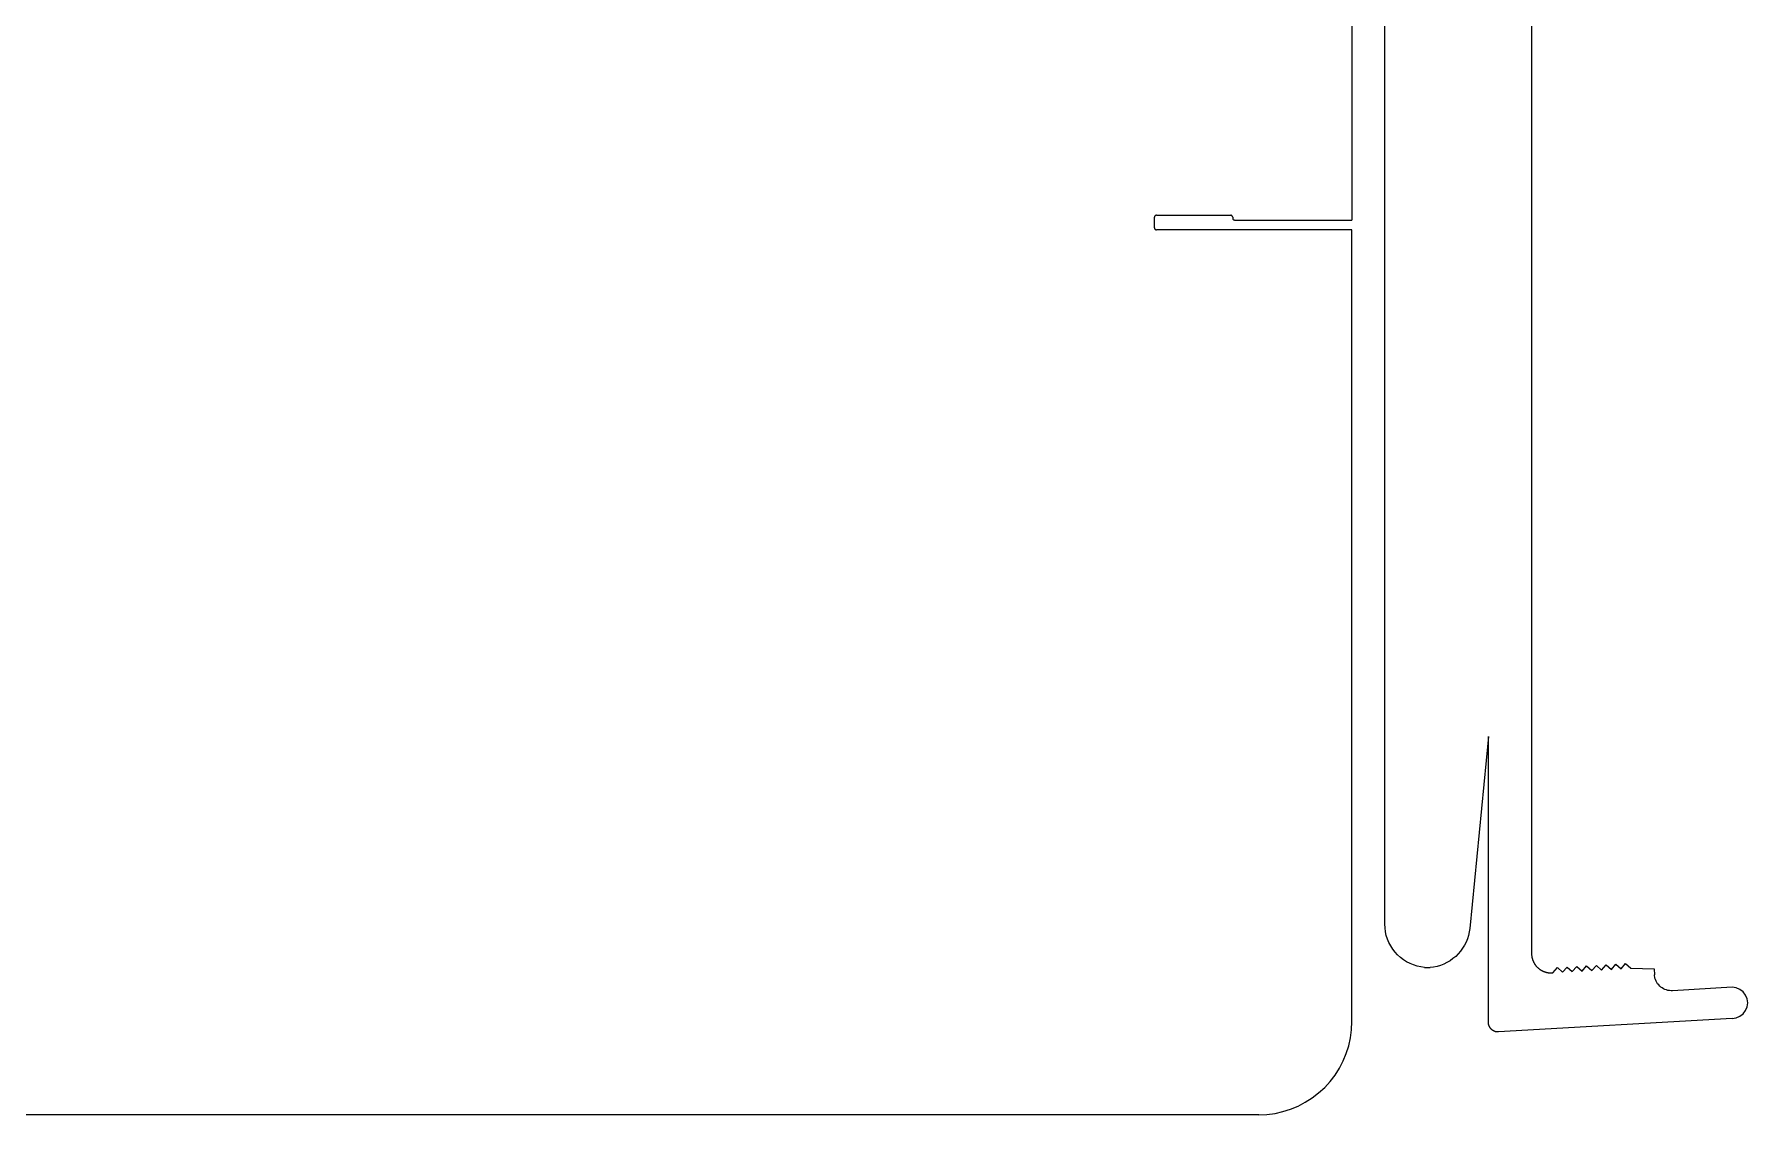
# Model space of a CAD drawing. Extents: x -175 to 175, y -110 to 110.
# Drawn here: x 0 to 175.2, y -110.5 to 0 of the extents above; entities that cross this region are included whole.
import ezdxf

# ---------------------------------------------------------------- set-up
doc = ezdxf.new("R2010")
doc.units = 0
doc.header["$MEASUREMENT"] = 0
doc.layers.get('0').update_dxf_attribs({"linetype": 'CONTINUOUS'})

msp = doc.modelspace()

# ---------------------------------------------------------------- linework, layer by layer
for p, q in [((138.13, -59.15), (138.13, 27.1)), ((134.77, 19), (134.77, -19)), ((153.13, 7.9), (153.13, -59.15)), ((114.58, -18.62), (114.57, -18.64)), ((114.57, -18.64), (114.57, -18.67)), ((114.57, -18.67), (114.57, -18.7)), ((114.57, -19.8), (114.57, -18.7)), ((114.6, -18.59), (114.58, -18.62)), ((114.62, -18.57), (114.6, -18.59)), ((114.64, -18.55), (114.62, -18.57)), ((114.66, -18.53), (114.64, -18.55)), ((114.68, -18.52), (114.66, -18.53)), ((114.71, -18.51), (114.68, -18.52)), ((114.74, -18.5), (114.71, -18.51)), ((114.77, -18.5), (114.74, -18.5)), ((114.77, -18.5), (122.37, -18.5)), ((122.4, -18.5), (122.37, -18.5)), ((122.42, -18.51), (122.4, -18.5)), ((122.45, -18.52), (122.42, -18.51)), ((122.47, -18.53), (122.45, -18.52)), ((122.5, -18.55), (122.47, -18.53)), ((122.52, -18.57), (122.5, -18.55)), ((122.53, -18.59), (122.52, -18.57)), ((122.55, -18.62), (122.53, -18.59)), ((122.56, -18.64), (122.55, -18.62)), ((122.56, -18.67), (122.56, -18.64)), ((122.57, -18.7), (122.56, -18.67)), ((122.57, -18.7), (122.57, -18.8)), ((122.57, -18.8), (122.57, -18.83)), ((122.57, -18.83), (122.57, -18.86)), ((122.57, -18.86), (122.58, -18.88)), ((122.58, -18.88), (122.6, -18.91)), ((122.6, -18.91), (122.62, -18.93)), ((122.62, -18.93), (122.64, -18.95)), ((122.64, -18.95), (122.66, -18.97)), ((122.66, -18.97), (122.68, -18.98)), ((122.68, -18.98), (122.71, -18.99)), ((122.71, -18.99), (122.74, -19)), ((122.74, -19), (122.77, -19)), ((122.77, -19), (134.77, -19)), ((114.57, -19.8), (114.57, -19.83)), ((114.57, -19.83), (114.57, -19.86)), ((114.57, -19.86), (114.58, -19.88)), ((114.58, -19.88), (114.6, -19.91)), ((114.6, -19.91), (114.62, -19.93)), ((114.62, -19.93), (114.64, -19.95)), ((114.64, -19.95), (114.66, -19.97)), ((114.66, -19.97), (114.68, -19.98)), ((114.68, -19.98), (114.71, -19.99)), ((114.71, -19.99), (114.74, -20)), ((114.74, -20), (114.77, -20)), ((134.77, -20), (114.77, -20)), ((134.77, -100.97), (134.77, -20)), ((138.13, -90.99), (138.13, -59.15)), ((153.13, -59.15), (153.13, -71.8)), ((148.73, -71.8), (146.82, -91.44)), ((148.73, -99.03), (148.73, -71.8)), ((153.13, -71.8), (153.13, -93.74)), ((138.15, -91.38), (138.13, -90.99)), ((138.2, -91.77), (138.15, -91.38)), ((138.28, -92.15), (138.2, -91.77)), ((138.4, -92.52), (138.28, -92.15)), ((138.55, -92.88), (138.4, -92.52)), ((138.73, -93.22), (138.55, -92.88)), ((146.44, -92.84), (146.28, -93.16)), ((146.58, -92.5), (146.44, -92.84)), ((146.69, -92.15), (146.58, -92.5)), ((146.77, -91.8), (146.69, -92.15)), ((146.82, -91.44), (146.77, -91.8)), ((138.94, -93.55), (138.73, -93.22)), ((139.18, -93.86), (138.94, -93.55)), ((139.44, -94.14), (139.18, -93.86)), ((139.73, -94.4), (139.44, -94.14)), ((140.03, -94.64), (139.73, -94.4)), ((145.1, -94.53), (144.8, -94.74)), ((145.38, -94.3), (145.1, -94.53)), ((145.64, -94.04), (145.38, -94.3)), ((145.88, -93.77), (145.64, -94.04)), ((146.09, -93.47), (145.88, -93.77)), ((146.28, -93.16), (146.09, -93.47)), ((153.13, -93.74), (153.13, -93.99)), ((153.13, -93.99), (153.13, -94.04)), ((153.13, -94.04), (153.13, -94.09)), ((153.13, -94.09), (153.14, -94.14)), ((153.14, -94.14), (153.14, -94.19)), ((153.14, -94.19), (153.15, -94.24)), ((153.15, -94.24), (153.15, -94.29)), ((153.15, -94.29), (153.16, -94.31)), ((153.16, -94.31), (153.16, -94.34)), ((153.16, -94.34), (153.17, -94.36)), ((153.17, -94.36), (153.17, -94.39)), ((153.17, -94.39), (153.18, -94.41)), ((153.18, -94.41), (153.18, -94.44)), ((153.18, -94.44), (153.19, -94.46)), ((153.19, -94.46), (153.2, -94.49)), ((153.2, -94.49), (153.2, -94.51)), ((153.2, -94.51), (153.21, -94.54)), ((153.21, -94.54), (153.22, -94.56)), ((153.22, -94.56), (153.22, -94.59)), ((153.22, -94.59), (153.23, -94.61)), ((153.23, -94.61), (153.24, -94.64)), ((140.36, -94.85), (140.03, -94.64)), ((140.71, -95.03), (140.36, -94.85)), ((141.07, -95.17), (140.71, -95.03)), ((141.44, -95.29), (141.07, -95.17)), ((141.82, -95.37), (141.44, -95.29)), ((142.2, -95.42), (141.82, -95.37)), ((142.2, -95.42), (142.76, -95.44)), ((143.12, -95.39), (142.76, -95.44)), ((143.47, -95.32), (143.12, -95.39)), ((143.82, -95.22), (143.47, -95.32)), ((144.16, -95.09), (143.82, -95.22)), ((144.49, -94.93), (144.16, -95.09)), ((144.8, -94.74), (144.49, -94.93)), ((153.24, -94.64), (153.25, -94.66)), ((153.25, -94.66), (153.26, -94.68)), ((153.26, -94.68), (153.27, -94.71)), ((153.27, -94.71), (153.28, -94.73)), ((153.28, -94.73), (153.29, -94.76)), ((153.29, -94.76), (153.3, -94.78)), ((153.3, -94.78), (153.31, -94.8)), ((153.31, -94.8), (153.32, -94.83)), ((153.32, -94.83), (153.33, -94.85)), ((153.33, -94.85), (153.34, -94.87)), ((153.34, -94.87), (153.35, -94.9)), ((153.35, -94.9), (153.36, -94.92)), ((153.36, -94.92), (153.37, -94.94)), ((153.37, -94.94), (153.39, -94.97)), ((153.39, -94.97), (153.4, -94.99)), ((153.4, -94.99), (153.41, -95.01)), ((153.41, -95.01), (153.43, -95.03)), ((153.43, -95.03), (153.44, -95.05)), ((153.44, -95.05), (153.45, -95.08)), ((153.45, -95.08), (153.47, -95.1)), ((153.47, -95.1), (153.48, -95.12)), ((153.48, -95.12), (153.5, -95.14)), ((153.5, -95.14), (153.51, -95.16)), ((153.51, -95.16), (153.53, -95.18)), ((153.53, -95.18), (153.54, -95.2)), ((153.54, -95.2), (153.56, -95.22)), ((153.56, -95.22), (153.59, -95.26)), ((153.59, -95.26), (153.62, -95.3)), ((153.62, -95.3), (153.66, -95.34)), ((153.66, -95.34), (153.69, -95.37)), ((153.69, -95.37), (153.72, -95.41)), ((153.72, -95.41), (153.76, -95.44)), ((153.76, -95.44), (153.8, -95.48)), ((153.8, -95.48), (153.83, -95.51)), ((153.83, -95.51), (153.87, -95.54)), ((153.87, -95.54), (153.91, -95.57)), ((153.91, -95.57), (153.95, -95.6)), ((153.95, -95.6), (153.99, -95.63)), ((153.99, -95.63), (154.01, -95.65)), ((154.01, -95.65), (154.04, -95.66)), ((154.04, -95.66), (154.06, -95.67)), ((154.06, -95.67), (154.08, -95.69)), ((154.08, -95.69), (154.1, -95.7)), ((154.1, -95.7), (154.12, -95.71)), ((154.12, -95.71), (154.14, -95.73)), ((154.14, -95.73), (154.17, -95.74)), ((154.17, -95.74), (154.19, -95.75)), ((154.19, -95.75), (154.21, -95.76)), ((154.21, -95.76), (154.24, -95.78)), ((154.24, -95.78), (154.26, -95.79)), ((154.26, -95.79), (154.28, -95.8)), ((154.28, -95.8), (154.31, -95.81)), ((154.31, -95.81), (154.33, -95.82)), ((154.33, -95.82), (154.35, -95.83)), ((154.35, -95.83), (154.38, -95.84)), ((154.38, -95.84), (154.4, -95.85)), ((154.4, -95.85), (154.42, -95.86)), ((154.42, -95.86), (154.45, -95.87)), ((154.45, -95.87), (154.47, -95.88)), ((154.47, -95.88), (154.5, -95.88)), ((154.5, -95.88), (154.52, -95.89)), ((154.52, -95.89), (154.55, -95.9)), ((154.55, -95.9), (154.57, -95.91)), ((154.57, -95.91), (154.6, -95.91)), ((154.6, -95.91), (154.62, -95.92)), ((154.62, -95.92), (154.65, -95.93)), ((154.65, -95.93), (154.67, -95.93)), ((154.67, -95.93), (154.7, -95.94)), ((154.7, -95.94), (154.72, -95.95)), ((154.72, -95.95), (154.75, -95.95)), ((154.75, -95.95), (154.77, -95.96)), ((154.77, -95.96), (154.8, -95.96)), ((154.8, -95.96), (154.82, -95.96)), ((154.82, -95.96), (154.85, -95.97)), ((154.85, -95.97), (154.87, -95.97)), ((154.87, -95.97), (154.9, -95.97)), ((154.9, -95.97), (154.92, -95.98)), ((154.92, -95.98), (154.95, -95.98)), ((154.95, -95.98), (155, -95.98)), ((155, -95.98), (155.05, -95.99)), ((155.05, -95.99), (155.1, -95.99)), ((155.1, -95.99), (155.15, -95.99)), ((155.15, -95.99), (155.2, -95.99)), ((155.2, -95.99), (155.25, -95.98)), ((155.25, -95.98), (155.31, -95.98)), ((155.31, -95.98), (155.78, -95.45)), ((155.78, -95.45), (156.3, -95.92)), ((156.3, -95.92), (156.77, -95.39)), ((156.77, -95.39), (157.3, -95.86)), ((157.3, -95.86), (157.77, -95.34)), ((157.77, -95.34), (158.3, -95.81)), ((158.3, -95.81), (158.77, -95.28)), ((158.77, -95.28), (159.3, -95.75)), ((159.3, -95.75), (159.77, -95.22)), ((159.77, -95.22), (160.3, -95.69)), ((160.3, -95.69), (160.77, -95.16)), ((160.77, -95.16), (161.3, -95.63)), ((161.3, -95.63), (161.77, -95.1)), ((161.77, -95.1), (162.29, -95.57)), ((162.29, -95.57), (162.76, -95.04)), ((162.76, -95.04), (163.29, -95.51)), ((163.29, -95.51), (165.69, -95.57)), ((165.69, -95.57), (165.7, -96.2)), ((165.75, -96.51), (165.7, -96.2)), ((165.8, -96.67), (165.75, -96.51)), ((165.87, -96.82), (165.8, -96.67)), ((165.94, -96.96), (165.87, -96.82)), ((166.03, -97.09), (165.94, -96.96)), ((166.14, -97.22), (166.03, -97.09)), ((166.25, -97.33), (166.14, -97.22)), ((166.37, -97.44), (166.25, -97.33)), ((166.5, -97.53), (166.37, -97.44)), ((166.64, -97.61), (166.5, -97.53)), ((166.78, -97.68), (166.64, -97.61)), ((166.94, -97.73), (166.78, -97.68)), ((167.09, -97.78), (166.94, -97.73)), ((167.25, -97.8), (167.09, -97.78)), ((167.41, -97.81), (167.25, -97.8)), ((167.57, -97.81), (167.41, -97.81)), ((173.66, -97.46), (167.57, -97.81)), ((174.07, -97.51), (173.66, -97.46)), ((174.45, -97.67), (174.07, -97.51)), ((174.78, -97.92), (174.45, -97.67)), ((175.03, -98.25), (174.78, -97.92)), ((148.73, -101.03), (148.73, -99.03)), ((174.78, -100.17), (175.03, -99.84)), ((175.19, -98.64), (175.03, -98.25)), ((175.03, -99.84), (175.19, -99.46)), ((175.25, -99.05), (175.19, -98.64)), ((175.19, -99.46), (175.25, -99.05)), ((134.73, -101.8), (134.77, -100.97)), ((148.73, -101.07), (148.73, -101.03)), ((148.73, -101.11), (148.73, -101.07)), ((148.73, -101.15), (148.73, -101.11)), ((148.74, -101.18), (148.73, -101.15)), ((148.74, -101.21), (148.74, -101.18)), ((148.75, -101.23), (148.74, -101.21)), ((148.75, -101.26), (148.75, -101.23)), ((148.76, -101.28), (148.75, -101.26)), ((148.77, -101.31), (148.76, -101.28)), ((148.77, -101.33), (148.77, -101.31)), ((148.78, -101.36), (148.77, -101.33)), ((148.79, -101.38), (148.78, -101.36)), ((148.8, -101.41), (148.79, -101.38)), ((148.81, -101.43), (148.8, -101.41)), ((148.82, -101.45), (148.81, -101.43)), ((148.83, -101.48), (148.82, -101.45)), ((148.84, -101.5), (148.83, -101.48)), ((148.86, -101.52), (148.84, -101.5)), ((148.87, -101.54), (148.86, -101.52)), ((148.88, -101.57), (148.87, -101.54)), ((148.9, -101.59), (148.88, -101.57)), ((148.91, -101.61), (148.9, -101.59)), ((148.92, -101.63), (148.91, -101.61)), ((148.94, -101.65), (148.92, -101.63)), ((173.66, -100.64), (149.75, -102.03)), ((173.66, -100.64), (174.07, -100.58)), ((174.07, -100.58), (174.45, -100.42)), ((174.45, -100.42), (174.78, -100.17)), ((134.44, -103.43), (134.62, -102.62)), ((134.62, -102.62), (134.73, -101.8)), ((148.96, -101.68), (148.94, -101.65)), ((148.99, -101.71), (148.96, -101.68)), ((149.01, -101.74), (148.99, -101.71)), ((149.04, -101.76), (149.01, -101.74)), ((149.07, -101.79), (149.04, -101.76)), ((149.1, -101.81), (149.07, -101.79)), ((149.13, -101.83), (149.1, -101.81)), ((149.16, -101.86), (149.13, -101.83)), ((149.18, -101.87), (149.16, -101.86)), ((149.2, -101.88), (149.18, -101.87)), ((149.22, -101.9), (149.2, -101.88)), ((149.25, -101.91), (149.22, -101.9)), ((149.27, -101.92), (149.25, -101.91)), ((149.29, -101.93), (149.27, -101.92)), ((149.31, -101.94), (149.29, -101.93)), ((149.34, -101.95), (149.31, -101.94)), ((149.36, -101.96), (149.34, -101.95)), ((149.39, -101.97), (149.36, -101.96)), ((149.41, -101.98), (149.39, -101.97)), ((149.43, -101.99), (149.41, -101.98)), ((149.46, -102), (149.43, -101.99)), ((149.48, -102), (149.46, -102)), ((149.51, -102.01), (149.48, -102)), ((149.53, -102.01), (149.51, -102.01)), ((149.56, -102.02), (149.53, -102.01)), ((149.58, -102.02), (149.56, -102.02)), ((149.61, -102.03), (149.58, -102.02)), ((149.64, -102.03), (149.61, -102.03)), ((149.67, -102.03), (149.64, -102.03)), ((149.71, -102.03), (149.67, -102.03)), ((149.75, -102.03), (149.71, -102.03)), ((133.49, -105.73), (133.87, -104.99)), ((133.87, -104.99), (134.19, -104.22)), ((134.19, -104.22), (134.44, -103.43)), ((132.54, -107.09), (133.04, -106.43)), ((133.04, -106.43), (133.49, -105.73)), ((130.71, -108.77), (131.36, -108.26)), ((131.36, -108.26), (131.98, -107.7)), ((131.98, -107.7), (132.54, -107.09)), ((126.07, -110.45), (126.9, -110.35)), ((126.9, -110.35), (127.71, -110.17)), ((127.71, -110.17), (128.5, -109.92)), ((128.5, -109.92), (129.27, -109.6)), ((129.27, -109.6), (130, -109.21)), ((130, -109.21), (130.71, -108.77)), ((125.24, -110.49), (-4.93, -110.49)), ((125.24, -110.49), (126.07, -110.45))]:
    msp.add_line(p, q)

doc.saveas('drawing.dxf')
